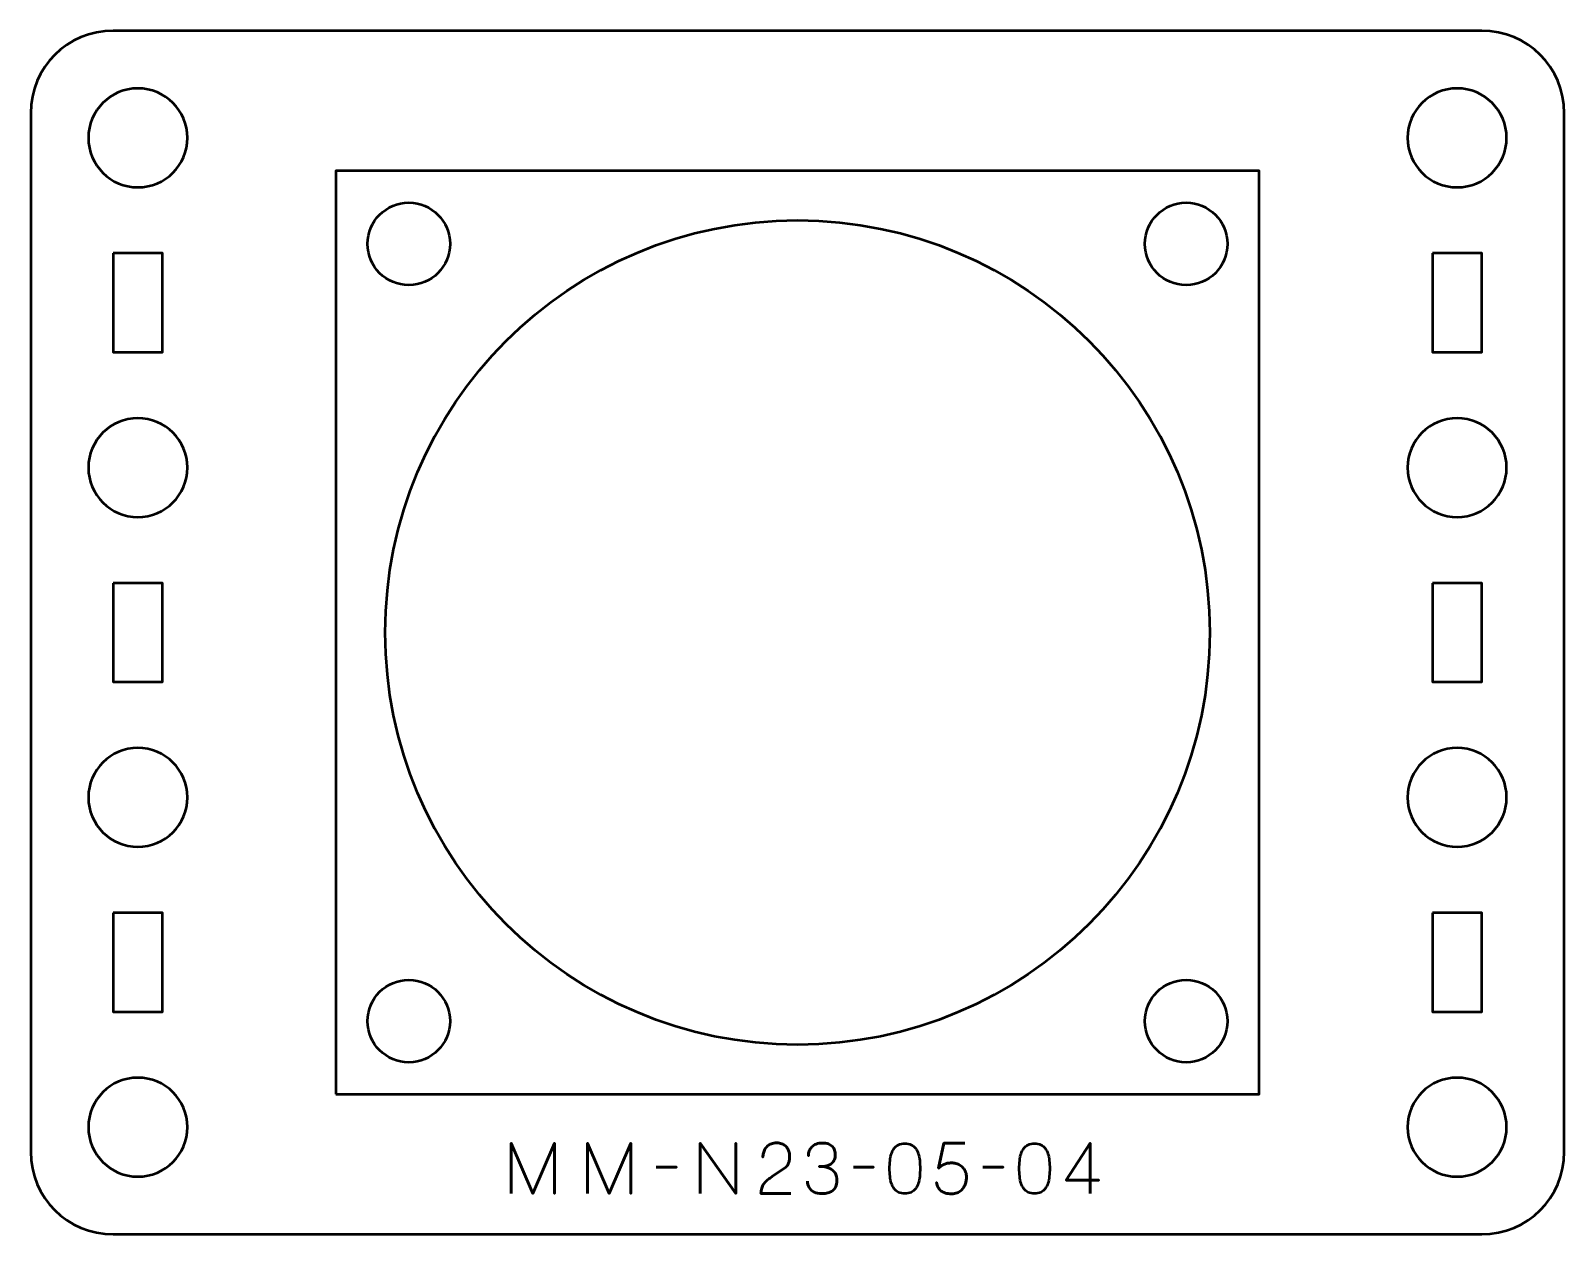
# Model space of a CAD drawing. Header units: centimetres. Extents: x -15.15 to -5.85, y -19.5 to -12.2.
import ezdxf

# ---------------------------------------------------------------- set-up
doc = ezdxf.new("R2010")
doc.units = ezdxf.units.CM
doc.header["$MEASUREMENT"] = 0
doc.layers.add('Layer 1', color=7, linetype='Continuous')

msp = doc.modelspace()

# ---------------------------------------------------------------- linework, layer by layer
at = {"layer": 'Layer 1', "color": 30, "lineweight": 53}
msp.add_lwpolyline([(-13.29996, -18.64998), (-7.69996, -18.64998), (-7.69996, -13.04998), (-13.29996, -13.04998), (-13.29996, -18.64998)], close=True, dxfattribs=at)
at = {"layer": 'Layer 1', "color": 250, "lineweight": 53}
for centre, major_axis in [((-12.85696, -13.49298), (0, 0.25)), ((-8.14296, -13.49298), (0, 0.25)), ((-10.49996, -15.84998), (0, 2.5)), ((-12.85696, -18.20698), (0, 0.25)), ((-8.14296, -18.20698), (0, 0.25))]:
    msp.add_ellipse(centre, major_axis=major_axis, ratio=1, dxfattribs=at)
at = {"layer": 'Layer 1', "lineweight": 53}
for points, knots in [([(-14.6499, -12.19992), (-14.6499, -12.19992), (-6.35, -12.19992), (-6.35, -12.19992), (-6.35, -12.19992), (-6.073, -12.19992), (-5.8499, -12.42302), (-5.8499, -12.70002), (-5.8499, -12.70002), (-5.8499, -12.70002), (-5.8499, -18.99992), (-5.8499, -18.99992), (-5.8499, -18.99992), (-5.8499, -19.27692), (-6.073, -19.50002), (-6.35, -19.50002), (-6.35, -19.50002), (-6.35, -19.50002), (-14.6499, -19.50002), (-14.6499, -19.50002), (-14.6499, -19.50002), (-14.9269, -19.50002), (-15.15, -19.27692), (-15.15, -18.99992), (-15.15, -18.99992), (-15.15, -18.99992), (-15.15, -12.70002), (-15.15, -12.70002), (-15.15, -12.70002), (-15.15, -12.42302), (-14.9269, -12.19992), (-14.6499, -12.19992)], [0, 0, 0, 0, 0.125, 0.125, 0.125, 0.125, 0.25, 0.25, 0.25, 0.25, 0.375, 0.375, 0.375, 0.375, 0.5, 0.5, 0.5, 0.5, 0.625, 0.625, 0.625, 0.625, 0.75, 0.75, 0.75, 0.75, 0.875, 0.875, 0.875, 0.875, 1, 1, 1, 1]), ([(-14.19997, -12.85002), (-14.19997, -13.01565), (-14.3342, -13.15003), (-14.49997, -13.15003), (-14.49997, -13.15003), (-14.66563, -13.15003), (-14.79997, -13.01565), (-14.79997, -12.85002), (-14.79997, -12.85002), (-14.79997, -12.68425), (-14.66563, -12.55002), (-14.49997, -12.55002), (-14.49997, -12.55002), (-14.3342, -12.55002), (-14.19997, -12.68425), (-14.19997, -12.85002)], [0, 0, 0, 0, 0.25, 0.25, 0.25, 0.25, 0.5, 0.5, 0.5, 0.5, 0.75, 0.75, 0.75, 0.75, 1, 1, 1, 1]), ([(-6.19993, -12.85002), (-6.19993, -13.01565), (-6.3343, -13.15003), (-6.49993, -13.15003), (-6.49993, -13.15003), (-6.6657, -13.15003), (-6.79993, -13.01565), (-6.79993, -12.85002), (-6.79993, -12.85002), (-6.79993, -12.68425), (-6.6657, -12.55002), (-6.49993, -12.55002), (-6.49993, -12.55002), (-6.3343, -12.55002), (-6.19993, -12.68425), (-6.19993, -12.85002)], [0, 0, 0, 0, 0.25, 0.25, 0.25, 0.25, 0.5, 0.5, 0.5, 0.5, 0.75, 0.75, 0.75, 0.75, 1, 1, 1, 1]), ([(-14.6499, -13.54993), (-14.6499, -13.54993), (-14.3499, -13.54993), (-14.3499, -13.54993), (-14.3499, -13.54993), (-14.3499, -13.54993), (-14.3499, -14.14994), (-14.3499, -14.14994), (-14.3499, -14.14994), (-14.3499, -14.14994), (-14.6499, -14.14994), (-14.6499, -14.14994), (-14.6499, -14.14994), (-14.6499, -14.14994), (-14.6499, -13.54993), (-14.6499, -13.54993)], [0, 0, 0, 0, 0.25, 0.25, 0.25, 0.25, 0.5, 0.5, 0.5, 0.5, 0.75, 0.75, 0.75, 0.75, 1, 1, 1, 1]), ([(-6.65, -13.54993), (-6.65, -13.54993), (-6.35, -13.54993), (-6.35, -13.54993), (-6.35, -13.54993), (-6.35, -13.54993), (-6.35, -14.14994), (-6.35, -14.14994), (-6.35, -14.14994), (-6.35, -14.14994), (-6.65, -14.14994), (-6.65, -14.14994), (-6.65, -14.14994), (-6.65, -14.14994), (-6.65, -13.54993), (-6.65, -13.54993)], [0, 0, 0, 0, 0.25, 0.25, 0.25, 0.25, 0.5, 0.5, 0.5, 0.5, 0.75, 0.75, 0.75, 0.75, 1, 1, 1, 1]), ([(-14.19997, -14.84996), (-14.19997, -15.01561), (-14.3342, -15.14995), (-14.49997, -15.14995), (-14.49997, -15.14995), (-14.66563, -15.14995), (-14.79997, -15.01561), (-14.79997, -14.84996), (-14.79997, -14.84996), (-14.79997, -14.68433), (-14.66563, -14.54995), (-14.49997, -14.54995), (-14.49997, -14.54995), (-14.3342, -14.54995), (-14.19997, -14.68433), (-14.19997, -14.84996)], [0, 0, 0, 0, 0.25, 0.25, 0.25, 0.25, 0.5, 0.5, 0.5, 0.5, 0.75, 0.75, 0.75, 0.75, 1, 1, 1, 1]), ([(-6.19993, -14.84996), (-6.19993, -15.01561), (-6.3343, -15.14995), (-6.49993, -15.14995), (-6.49993, -15.14995), (-6.6657, -15.14995), (-6.79993, -15.01561), (-6.79993, -14.84996), (-6.79993, -14.84996), (-6.79993, -14.68433), (-6.6657, -14.54995), (-6.49993, -14.54995), (-6.49993, -14.54995), (-6.3343, -14.54995), (-6.19993, -14.68433), (-6.19993, -14.84996)], [0, 0, 0, 0, 0.25, 0.25, 0.25, 0.25, 0.5, 0.5, 0.5, 0.5, 0.75, 0.75, 0.75, 0.75, 1, 1, 1, 1]), ([(-14.6499, -15.55), (-14.6499, -15.55), (-14.3499, -15.55), (-14.3499, -15.55), (-14.3499, -15.55), (-14.3499, -15.55), (-14.3499, -16.15), (-14.3499, -16.15), (-14.3499, -16.15), (-14.3499, -16.15), (-14.6499, -16.15), (-14.6499, -16.15), (-14.6499, -16.15), (-14.6499, -16.15), (-14.6499, -15.55), (-14.6499, -15.55)], [0, 0, 0, 0, 0.25, 0.25, 0.25, 0.25, 0.5, 0.5, 0.5, 0.5, 0.75, 0.75, 0.75, 0.75, 1, 1, 1, 1]), ([(-6.65, -15.55), (-6.65, -15.55), (-6.35, -15.55), (-6.35, -15.55), (-6.35, -15.55), (-6.35, -15.55), (-6.35, -16.15), (-6.35, -16.15), (-6.35, -16.15), (-6.35, -16.15), (-6.65, -16.15), (-6.65, -16.15), (-6.65, -16.15), (-6.65, -16.15), (-6.65, -15.55), (-6.65, -15.55)], [0, 0, 0, 0, 0.25, 0.25, 0.25, 0.25, 0.5, 0.5, 0.5, 0.5, 0.75, 0.75, 0.75, 0.75, 1, 1, 1, 1]), ([(-14.19997, -16.84991), (-14.19997, -17.01568), (-14.3342, -17.14992), (-14.49997, -17.14992), (-14.49997, -17.14992), (-14.66563, -17.14992), (-14.79997, -17.01568), (-14.79997, -16.84991), (-14.79997, -16.84991), (-14.79997, -16.68425), (-14.66563, -16.54991), (-14.49997, -16.54991), (-14.49997, -16.54991), (-14.3342, -16.54991), (-14.19997, -16.68425), (-14.19997, -16.84991)], [0, 0, 0, 0, 0.25, 0.25, 0.25, 0.25, 0.5, 0.5, 0.5, 0.5, 0.75, 0.75, 0.75, 0.75, 1, 1, 1, 1]), ([(-6.19993, -16.84991), (-6.19993, -17.01568), (-6.3343, -17.14992), (-6.49993, -17.14992), (-6.49993, -17.14992), (-6.6657, -17.14992), (-6.79993, -17.01568), (-6.79993, -16.84991), (-6.79993, -16.84991), (-6.79993, -16.68425), (-6.6657, -16.54991), (-6.49993, -16.54991), (-6.49993, -16.54991), (-6.3343, -16.54991), (-6.19993, -16.68425), (-6.19993, -16.84991)], [0, 0, 0, 0, 0.25, 0.25, 0.25, 0.25, 0.5, 0.5, 0.5, 0.5, 0.75, 0.75, 0.75, 0.75, 1, 1, 1, 1]), ([(-14.6499, -17.54997), (-14.6499, -17.54997), (-14.3499, -17.54997), (-14.3499, -17.54997), (-14.3499, -17.54997), (-14.3499, -17.54997), (-14.3499, -18.14997), (-14.3499, -18.14997), (-14.3499, -18.14997), (-14.3499, -18.14997), (-14.6499, -18.14997), (-14.6499, -18.14997), (-14.6499, -18.14997), (-14.6499, -18.14997), (-14.6499, -17.54997), (-14.6499, -17.54997)], [0, 0, 0, 0, 0.25, 0.25, 0.25, 0.25, 0.5, 0.5, 0.5, 0.5, 0.75, 0.75, 0.75, 0.75, 1, 1, 1, 1]), ([(-6.65, -17.54997), (-6.65, -17.54997), (-6.35, -17.54997), (-6.35, -17.54997), (-6.35, -17.54997), (-6.35, -17.54997), (-6.35, -18.14997), (-6.35, -18.14997), (-6.35, -18.14997), (-6.35, -18.14997), (-6.65, -18.14997), (-6.65, -18.14997), (-6.65, -18.14997), (-6.65, -18.14997), (-6.65, -17.54997), (-6.65, -17.54997)], [0, 0, 0, 0, 0.25, 0.25, 0.25, 0.25, 0.5, 0.5, 0.5, 0.5, 0.75, 0.75, 0.75, 0.75, 1, 1, 1, 1]), ([(-14.19997, -18.84999), (-14.19997, -19.01562), (-14.3342, -19.14999), (-14.49997, -19.14999), (-14.49997, -19.14999), (-14.66563, -19.14999), (-14.79997, -19.01562), (-14.79997, -18.84999), (-14.79997, -18.84999), (-14.79997, -18.68422), (-14.66563, -18.54999), (-14.49997, -18.54999), (-14.49997, -18.54999), (-14.3342, -18.54999), (-14.19997, -18.68422), (-14.19997, -18.84999)], [0, 0, 0, 0, 0.25, 0.25, 0.25, 0.25, 0.5, 0.5, 0.5, 0.5, 0.75, 0.75, 0.75, 0.75, 1, 1, 1, 1]), ([(-6.19993, -18.84999), (-6.19993, -19.01562), (-6.3343, -19.14999), (-6.49993, -19.14999), (-6.49993, -19.14999), (-6.6657, -19.14999), (-6.79993, -19.01562), (-6.79993, -18.84999), (-6.79993, -18.84999), (-6.79993, -18.68422), (-6.6657, -18.54999), (-6.49993, -18.54999), (-6.49993, -18.54999), (-6.3343, -18.54999), (-6.19993, -18.68422), (-6.19993, -18.84999)], [0, 0, 0, 0, 0.25, 0.25, 0.25, 0.25, 0.5, 0.5, 0.5, 0.5, 0.75, 0.75, 0.75, 0.75, 1, 1, 1, 1])]:
    msp.add_open_spline(points, degree=3, knots=knots, dxfattribs=at)
at = {"layer": 'Layer 1', "color": 30, "lineweight": 53}
for points, knots in [([(-12.23646, -19.25323), (-12.23646, -19.25323), (-12.23646, -18.94801), (-12.23646, -18.94801), (-12.23646, -18.94801), (-12.23646, -18.94801), (-12.10523, -19.25323), (-12.10523, -19.25323), (-12.10523, -19.25323), (-12.10523, -19.25323), (-11.97357, -18.94801), (-11.97357, -18.94801), (-11.97357, -18.94801), (-11.97357, -18.94801), (-11.97357, -19.25323), (-11.97357, -19.25323), (-11.97357, -19.25323), (-11.97357, -19.25323), (-11.97357, -18.94801), (-11.97357, -18.94801), (-11.97357, -18.94801), (-11.97357, -18.94801), (-12.10523, -19.25323), (-12.10523, -19.25323), (-12.10523, -19.25323), (-12.10523, -19.25323), (-12.23646, -18.94801), (-12.23646, -18.94801), (-12.23646, -18.94801), (-12.23646, -18.94801), (-12.23646, -19.25323), (-12.23646, -19.25323)], [0, 0, 0, 0, 0.125, 0.125, 0.125, 0.125, 0.25, 0.25, 0.25, 0.25, 0.375, 0.375, 0.375, 0.375, 0.5, 0.5, 0.5, 0.5, 0.625, 0.625, 0.625, 0.625, 0.75, 0.75, 0.75, 0.75, 0.875, 0.875, 0.875, 0.875, 1, 1, 1, 1]), ([(-11.77376, -19.25323), (-11.77376, -19.25323), (-11.77376, -18.94801), (-11.77376, -18.94801), (-11.77376, -18.94801), (-11.77376, -18.94801), (-11.64253, -19.25323), (-11.64253, -19.25323), (-11.64253, -19.25323), (-11.64253, -19.25323), (-11.51087, -18.94801), (-11.51087, -18.94801), (-11.51087, -18.94801), (-11.51087, -18.94801), (-11.51087, -19.25323), (-11.51087, -19.25323), (-11.51087, -19.25323), (-11.51087, -19.25323), (-11.51087, -18.94801), (-11.51087, -18.94801), (-11.51087, -18.94801), (-11.51087, -18.94801), (-11.64253, -19.25323), (-11.64253, -19.25323), (-11.64253, -19.25323), (-11.64253, -19.25323), (-11.77376, -18.94801), (-11.77376, -18.94801), (-11.77376, -18.94801), (-11.77376, -18.94801), (-11.77376, -19.25323), (-11.77376, -19.25323)], [0, 0, 0, 0, 0.125, 0.125, 0.125, 0.125, 0.25, 0.25, 0.25, 0.25, 0.375, 0.375, 0.375, 0.375, 0.5, 0.5, 0.5, 0.5, 0.625, 0.625, 0.625, 0.625, 0.75, 0.75, 0.75, 0.75, 0.875, 0.875, 0.875, 0.875, 1, 1, 1, 1]), ([(-11.09093, -19.25323), (-11.09093, -19.25323), (-11.09093, -18.94801), (-11.09093, -18.94801), (-11.09093, -18.94801), (-11.09093, -18.94801), (-10.87334, -19.25323), (-10.87334, -19.25323), (-10.87334, -19.25323), (-10.87334, -19.25323), (-10.87334, -18.94801), (-10.87334, -18.94801), (-10.87334, -18.94801), (-10.87334, -18.94801), (-10.87334, -19.25323), (-10.87334, -19.25323), (-10.87334, -19.25323), (-10.87334, -19.25323), (-11.09093, -18.94801), (-11.09093, -18.94801), (-11.09093, -18.94801), (-11.09093, -18.94801), (-11.09093, -19.25323), (-11.09093, -19.25323)], [0, 0, 0, 0, 0.1666667, 0.1666667, 0.1666667, 0.1666667, 0.3333333, 0.3333333, 0.3333333, 0.3333333, 0.5, 0.5, 0.5, 0.5, 0.6666667, 0.6666667, 0.6666667, 0.6666667, 0.8333333, 0.8333333, 0.8333333, 0.8333333, 1, 1, 1, 1]), ([(-10.53975, -19.25323), (-10.53975, -19.25323), (-10.72136, -19.25323), (-10.72136, -19.25323), (-10.72136, -19.25323), (-10.72101, -19.24095), (-10.71946, -19.23009), (-10.71684, -19.22077), (-10.71684, -19.22077), (-10.71416, -19.21146), (-10.71057, -19.20328), (-10.70612, -19.19622), (-10.70612, -19.19622), (-10.7016, -19.18917), (-10.69645, -19.18289), (-10.6906, -19.17738), (-10.6906, -19.17738), (-10.68474, -19.17181), (-10.67846, -19.16673), (-10.67169, -19.16193), (-10.67169, -19.16193), (-10.66492, -19.1572), (-10.65793, -19.15248), (-10.65066, -19.14782), (-10.65066, -19.14782), (-10.65066, -19.14782), (-10.57827, -19.09956), (-10.57827, -19.09956), (-10.57827, -19.09956), (-10.57087, -19.09434), (-10.56508, -19.08863), (-10.56099, -19.08249), (-10.56099, -19.08249), (-10.55683, -19.07635), (-10.55393, -19.06986), (-10.55217, -19.06301), (-10.55217, -19.06301), (-10.55048, -19.05624), (-10.54942, -19.04926), (-10.54907, -19.0422), (-10.54907, -19.0422), (-10.54871, -19.03507), (-10.54857, -19.02795), (-10.54864, -19.02082), (-10.54864, -19.02082), (-10.54864, -19.01497), (-10.54942, -19.00869), (-10.55097, -19.00191), (-10.55097, -19.00191), (-10.55259, -18.99521), (-10.55513, -18.98851), (-10.55873, -18.98188), (-10.55873, -18.98188), (-10.56233, -18.97524), (-10.56713, -18.96918), (-10.57312, -18.96367), (-10.57312, -18.96367), (-10.57912, -18.95824), (-10.58653, -18.95387), (-10.59535, -18.95055), (-10.59535, -18.95055), (-10.60417, -18.94723), (-10.61454, -18.94554), (-10.62653, -18.94547), (-10.62653, -18.94547), (-10.6386, -18.94554), (-10.64925, -18.94723), (-10.65843, -18.95048), (-10.65843, -18.95048), (-10.6676, -18.95372), (-10.67543, -18.95824), (-10.68192, -18.96395), (-10.68192, -18.96395), (-10.68841, -18.96967), (-10.69363, -18.9763), (-10.69772, -18.98371), (-10.69772, -18.98371), (-10.70182, -18.99112), (-10.70478, -18.99902), (-10.70668, -19.00735), (-10.70668, -19.00735), (-10.70859, -19.01567), (-10.70951, -19.02414), (-10.70951, -19.03268), (-10.70951, -19.03268), (-10.70951, -19.02414), (-10.70859, -19.01567), (-10.70668, -19.00735), (-10.70668, -19.00735), (-10.70478, -18.99902), (-10.70182, -18.99112), (-10.69772, -18.98371), (-10.69772, -18.98371), (-10.69363, -18.9763), (-10.68841, -18.96967), (-10.68192, -18.96395), (-10.68192, -18.96395), (-10.67543, -18.95824), (-10.6676, -18.95372), (-10.65843, -18.95048), (-10.65843, -18.95048), (-10.64925, -18.94723), (-10.6386, -18.94554), (-10.62653, -18.94547), (-10.62653, -18.94547), (-10.61454, -18.94554), (-10.60417, -18.94723), (-10.59535, -18.95055), (-10.59535, -18.95055), (-10.58653, -18.95387), (-10.57912, -18.95824), (-10.57312, -18.96367), (-10.57312, -18.96367), (-10.56713, -18.96918), (-10.56233, -18.97524), (-10.55873, -18.98188), (-10.55873, -18.98188), (-10.55513, -18.98851), (-10.55259, -18.99521), (-10.55097, -19.00191), (-10.55097, -19.00191), (-10.54942, -19.00869), (-10.54864, -19.01497), (-10.54864, -19.02082), (-10.54864, -19.02082), (-10.54857, -19.02795), (-10.54871, -19.03507), (-10.54907, -19.0422), (-10.54907, -19.0422), (-10.54942, -19.04926), (-10.55048, -19.05624), (-10.55217, -19.06301), (-10.55217, -19.06301), (-10.55393, -19.06986), (-10.55683, -19.07635), (-10.56099, -19.08249), (-10.56099, -19.08249), (-10.56508, -19.08863), (-10.57087, -19.09434), (-10.57827, -19.09956), (-10.57827, -19.09956), (-10.57827, -19.09956), (-10.65066, -19.14782), (-10.65066, -19.14782), (-10.65066, -19.14782), (-10.65793, -19.15248), (-10.66492, -19.1572), (-10.67169, -19.16193), (-10.67169, -19.16193), (-10.67846, -19.16673), (-10.68474, -19.17181), (-10.6906, -19.17738), (-10.6906, -19.17738), (-10.69645, -19.18289), (-10.7016, -19.18917), (-10.70612, -19.19622), (-10.70612, -19.19622), (-10.71057, -19.20328), (-10.71416, -19.21146), (-10.71684, -19.22077), (-10.71684, -19.22077), (-10.71946, -19.23009), (-10.72101, -19.24095), (-10.72136, -19.25323), (-10.72136, -19.25323), (-10.72136, -19.25323), (-10.53975, -19.25323), (-10.53975, -19.25323)], [0, 0, 0, 0, 0.0238095, 0.0238095, 0.0238095, 0.0238095, 0.047619, 0.047619, 0.047619, 0.047619, 0.0714286, 0.0714286, 0.0714286, 0.0714286, 0.0952381, 0.0952381, 0.0952381, 0.0952381, 0.1190476, 0.1190476, 0.1190476, 0.1190476, 0.1428571, 0.1428571, 0.1428571, 0.1428571, 0.1666667, 0.1666667, 0.1666667, 0.1666667, 0.1904762, 0.1904762, 0.1904762, 0.1904762, 0.2142857, 0.2142857, 0.2142857, 0.2142857, 0.2380952, 0.2380952, 0.2380952, 0.2380952, 0.2619048, 0.2619048, 0.2619048, 0.2619048, 0.2857143, 0.2857143, 0.2857143, 0.2857143, 0.3095238, 0.3095238, 0.3095238, 0.3095238, 0.3333333, 0.3333333, 0.3333333, 0.3333333, 0.3571429, 0.3571429, 0.3571429, 0.3571429, 0.3809524, 0.3809524, 0.3809524, 0.3809524, 0.4047619, 0.4047619, 0.4047619, 0.4047619, 0.4285714, 0.4285714, 0.4285714, 0.4285714, 0.452381, 0.452381, 0.452381, 0.452381, 0.4761905, 0.4761905, 0.4761905, 0.4761905, 0.5, 0.5, 0.5, 0.5, 0.5238095, 0.5238095, 0.5238095, 0.5238095, 0.547619, 0.547619, 0.547619, 0.547619, 0.5714286, 0.5714286, 0.5714286, 0.5714286, 0.5952381, 0.5952381, 0.5952381, 0.5952381, 0.6190476, 0.6190476, 0.6190476, 0.6190476, 0.6428571, 0.6428571, 0.6428571, 0.6428571, 0.6666667, 0.6666667, 0.6666667, 0.6666667, 0.6904762, 0.6904762, 0.6904762, 0.6904762, 0.7142857, 0.7142857, 0.7142857, 0.7142857, 0.7380952, 0.7380952, 0.7380952, 0.7380952, 0.7619048, 0.7619048, 0.7619048, 0.7619048, 0.7857143, 0.7857143, 0.7857143, 0.7857143, 0.8095238, 0.8095238, 0.8095238, 0.8095238, 0.8333333, 0.8333333, 0.8333333, 0.8333333, 0.8571429, 0.8571429, 0.8571429, 0.8571429, 0.8809524, 0.8809524, 0.8809524, 0.8809524, 0.9047619, 0.9047619, 0.9047619, 0.9047619, 0.9285714, 0.9285714, 0.9285714, 0.9285714, 0.952381, 0.952381, 0.952381, 0.952381, 0.9761905, 0.9761905, 0.9761905, 0.9761905, 1, 1, 1, 1]), ([(-10.43985, -19.17661), (-10.43978, -19.19185), (-10.43625, -19.20511), (-10.42927, -19.21661), (-10.42927, -19.21661), (-10.42228, -19.22804), (-10.41233, -19.237), (-10.39935, -19.24342), (-10.39935, -19.24342), (-10.38637, -19.24984), (-10.37078, -19.25309), (-10.35264, -19.25323), (-10.35264, -19.25323), (-10.33903, -19.25323), (-10.32668, -19.25182), (-10.31546, -19.24886), (-10.31546, -19.24886), (-10.30431, -19.24589), (-10.29472, -19.24131), (-10.2866, -19.23503), (-10.2866, -19.23503), (-10.27849, -19.22875), (-10.27228, -19.22063), (-10.26784, -19.21076), (-10.26784, -19.21076), (-10.26346, -19.20081), (-10.26128, -19.18888), (-10.26121, -19.17491), (-10.26121, -19.17491), (-10.26113, -19.15629), (-10.26494, -19.14055), (-10.27249, -19.12778), (-10.27249, -19.12778), (-10.28004, -19.11501), (-10.29176, -19.10542), (-10.30749, -19.09886), (-10.30749, -19.09886), (-10.32322, -19.09229), (-10.3434, -19.08898), (-10.36788, -19.08898), (-10.36788, -19.08898), (-10.34961, -19.08905), (-10.3343, -19.08736), (-10.32181, -19.0839), (-10.32181, -19.0839), (-10.30939, -19.08044), (-10.29945, -19.07557), (-10.29197, -19.06922), (-10.29197, -19.06922), (-10.28449, -19.06294), (-10.27906, -19.05546), (-10.27581, -19.04686), (-10.27581, -19.04686), (-10.27249, -19.03832), (-10.27087, -19.02894), (-10.27094, -19.01871), (-10.27094, -19.01871), (-10.27087, -19.00847), (-10.27228, -18.99902), (-10.2751, -18.99027), (-10.2751, -18.99027), (-10.27786, -18.98152), (-10.28237, -18.97383), (-10.28851, -18.96727), (-10.28851, -18.96727), (-10.29465, -18.96071), (-10.30276, -18.95556), (-10.31271, -18.95189), (-10.31271, -18.95189), (-10.32273, -18.94822), (-10.33494, -18.94639), (-10.34926, -18.94632), (-10.34926, -18.94632), (-10.36351, -18.94639), (-10.376, -18.9485), (-10.38658, -18.9526), (-10.38658, -18.9526), (-10.39724, -18.95669), (-10.40598, -18.96226), (-10.41304, -18.96939), (-10.41304, -18.96939), (-10.42002, -18.97651), (-10.42525, -18.98463), (-10.4287, -18.9938), (-10.4287, -18.9938), (-10.43223, -19.00297), (-10.43392, -19.01271), (-10.43392, -19.02294), (-10.43392, -19.02294), (-10.43392, -19.01271), (-10.43223, -19.00297), (-10.4287, -18.9938), (-10.4287, -18.9938), (-10.42525, -18.98463), (-10.42002, -18.97651), (-10.41304, -18.96939), (-10.41304, -18.96939), (-10.40598, -18.96226), (-10.39724, -18.95669), (-10.38658, -18.9526), (-10.38658, -18.9526), (-10.376, -18.9485), (-10.36351, -18.94639), (-10.34926, -18.94632), (-10.34926, -18.94632), (-10.33494, -18.94639), (-10.32273, -18.94822), (-10.31271, -18.95189), (-10.31271, -18.95189), (-10.30276, -18.95556), (-10.29465, -18.96071), (-10.28851, -18.96727), (-10.28851, -18.96727), (-10.28237, -18.97383), (-10.27786, -18.98152), (-10.2751, -18.99027), (-10.2751, -18.99027), (-10.27228, -18.99902), (-10.27087, -19.00847), (-10.27094, -19.01871), (-10.27094, -19.01871), (-10.27087, -19.02894), (-10.27249, -19.03832), (-10.27581, -19.04686), (-10.27581, -19.04686), (-10.27906, -19.05546), (-10.28449, -19.06294), (-10.29197, -19.06922), (-10.29197, -19.06922), (-10.29945, -19.07557), (-10.30939, -19.08044), (-10.32181, -19.0839), (-10.32181, -19.0839), (-10.3343, -19.08736), (-10.34961, -19.08905), (-10.36788, -19.08898), (-10.36788, -19.08898), (-10.3434, -19.08898), (-10.32322, -19.09229), (-10.30749, -19.09886), (-10.30749, -19.09886), (-10.29176, -19.10542), (-10.28004, -19.11501), (-10.27249, -19.12778), (-10.27249, -19.12778), (-10.26494, -19.14055), (-10.26113, -19.15629), (-10.26121, -19.17491), (-10.26121, -19.17491), (-10.26128, -19.18888), (-10.26346, -19.20081), (-10.26784, -19.21076), (-10.26784, -19.21076), (-10.27228, -19.22063), (-10.27849, -19.22875), (-10.2866, -19.23503), (-10.2866, -19.23503), (-10.29472, -19.24131), (-10.30431, -19.24589), (-10.31546, -19.24886), (-10.31546, -19.24886), (-10.32668, -19.25182), (-10.33903, -19.25323), (-10.35264, -19.25323), (-10.35264, -19.25323), (-10.37078, -19.25309), (-10.38637, -19.24984), (-10.39935, -19.24342), (-10.39935, -19.24342), (-10.41233, -19.237), (-10.42228, -19.22804), (-10.42927, -19.21661), (-10.42927, -19.21661), (-10.43625, -19.20511), (-10.43978, -19.19185), (-10.43985, -19.17661)], [0, 0, 0, 0, 0.0227273, 0.0227273, 0.0227273, 0.0227273, 0.0454545, 0.0454545, 0.0454545, 0.0454545, 0.0681818, 0.0681818, 0.0681818, 0.0681818, 0.0909091, 0.0909091, 0.0909091, 0.0909091, 0.1136364, 0.1136364, 0.1136364, 0.1136364, 0.1363636, 0.1363636, 0.1363636, 0.1363636, 0.1590909, 0.1590909, 0.1590909, 0.1590909, 0.1818182, 0.1818182, 0.1818182, 0.1818182, 0.2045455, 0.2045455, 0.2045455, 0.2045455, 0.2272727, 0.2272727, 0.2272727, 0.2272727, 0.25, 0.25, 0.25, 0.25, 0.2727273, 0.2727273, 0.2727273, 0.2727273, 0.2954545, 0.2954545, 0.2954545, 0.2954545, 0.3181818, 0.3181818, 0.3181818, 0.3181818, 0.3409091, 0.3409091, 0.3409091, 0.3409091, 0.3636364, 0.3636364, 0.3636364, 0.3636364, 0.3863636, 0.3863636, 0.3863636, 0.3863636, 0.4090909, 0.4090909, 0.4090909, 0.4090909, 0.4318182, 0.4318182, 0.4318182, 0.4318182, 0.4545455, 0.4545455, 0.4545455, 0.4545455, 0.4772727, 0.4772727, 0.4772727, 0.4772727, 0.5, 0.5, 0.5, 0.5, 0.5227273, 0.5227273, 0.5227273, 0.5227273, 0.5454545, 0.5454545, 0.5454545, 0.5454545, 0.5681818, 0.5681818, 0.5681818, 0.5681818, 0.5909091, 0.5909091, 0.5909091, 0.5909091, 0.6136364, 0.6136364, 0.6136364, 0.6136364, 0.6363636, 0.6363636, 0.6363636, 0.6363636, 0.6590909, 0.6590909, 0.6590909, 0.6590909, 0.6818182, 0.6818182, 0.6818182, 0.6818182, 0.7045455, 0.7045455, 0.7045455, 0.7045455, 0.7272727, 0.7272727, 0.7272727, 0.7272727, 0.75, 0.75, 0.75, 0.75, 0.7727273, 0.7727273, 0.7727273, 0.7727273, 0.7954545, 0.7954545, 0.7954545, 0.7954545, 0.8181818, 0.8181818, 0.8181818, 0.8181818, 0.8409091, 0.8409091, 0.8409091, 0.8409091, 0.8636364, 0.8636364, 0.8636364, 0.8636364, 0.8863636, 0.8863636, 0.8863636, 0.8863636, 0.9090909, 0.9090909, 0.9090909, 0.9090909, 0.9318182, 0.9318182, 0.9318182, 0.9318182, 0.9545455, 0.9545455, 0.9545455, 0.9545455, 0.9772727, 0.9772727, 0.9772727, 0.9772727, 1, 1, 1, 1]), ([(-9.84888, -19.25323), (-9.83407, -19.25316), (-9.8213, -19.25055), (-9.81064, -19.24547), (-9.81064, -19.24547), (-9.80006, -19.24039), (-9.79124, -19.23312), (-9.78419, -19.22388), (-9.78419, -19.22388), (-9.7772, -19.21457), (-9.7717, -19.20356), (-9.76761, -19.19086), (-9.76761, -19.19086), (-9.76358, -19.17816), (-9.76069, -19.16426), (-9.75907, -19.14902), (-9.75907, -19.14902), (-9.75737, -19.13378), (-9.75653, -19.11776), (-9.7566, -19.10083), (-9.7566, -19.10083), (-9.75653, -19.08397), (-9.75737, -19.06795), (-9.75907, -19.05278), (-9.75907, -19.05278), (-9.76069, -19.03761), (-9.76358, -19.02364), (-9.76761, -19.01094), (-9.76761, -19.01094), (-9.7717, -18.99831), (-9.7772, -18.98731), (-9.78419, -18.97792), (-9.78419, -18.97792), (-9.79124, -18.96861), (-9.80006, -18.96134), (-9.81064, -18.95626), (-9.81064, -18.95626), (-9.8213, -18.95111), (-9.83407, -18.9485), (-9.84888, -18.94843), (-9.84888, -18.94843), (-9.8637, -18.9485), (-9.87647, -18.95111), (-9.88713, -18.95626), (-9.88713, -18.95626), (-9.89771, -18.96134), (-9.90653, -18.96861), (-9.91358, -18.97792), (-9.91358, -18.97792), (-9.92057, -18.98731), (-9.92607, -18.99831), (-9.93016, -19.01094), (-9.93016, -19.01094), (-9.93419, -19.02364), (-9.93708, -19.03761), (-9.9387, -19.05278), (-9.9387, -19.05278), (-9.94039, -19.06795), (-9.94124, -19.08397), (-9.94117, -19.10083), (-9.94117, -19.10083), (-9.94124, -19.11776), (-9.94039, -19.13378), (-9.9387, -19.14902), (-9.9387, -19.14902), (-9.93708, -19.16426), (-9.93419, -19.17816), (-9.93016, -19.19086), (-9.93016, -19.19086), (-9.92607, -19.20356), (-9.92057, -19.21457), (-9.91358, -19.22388), (-9.91358, -19.22388), (-9.90653, -19.23312), (-9.89771, -19.24039), (-9.88713, -19.24547), (-9.88713, -19.24547), (-9.87647, -19.25055), (-9.8637, -19.25316), (-9.84888, -19.25323)], [0, 0, 0, 0, 0.05, 0.05, 0.05, 0.05, 0.1, 0.1, 0.1, 0.1, 0.15, 0.15, 0.15, 0.15, 0.2, 0.2, 0.2, 0.2, 0.25, 0.25, 0.25, 0.25, 0.3, 0.3, 0.3, 0.3, 0.35, 0.35, 0.35, 0.35, 0.4, 0.4, 0.4, 0.4, 0.45, 0.45, 0.45, 0.45, 0.5, 0.5, 0.5, 0.5, 0.55, 0.55, 0.55, 0.55, 0.6, 0.6, 0.6, 0.6, 0.65, 0.65, 0.65, 0.65, 0.7, 0.7, 0.7, 0.7, 0.75, 0.75, 0.75, 0.75, 0.8, 0.8, 0.8, 0.8, 0.85, 0.85, 0.85, 0.85, 0.9, 0.9, 0.9, 0.9, 0.95, 0.95, 0.95, 0.95, 1, 1, 1, 1]), ([(-9.84888, -19.25323), (-9.83407, -19.25316), (-9.8213, -19.25055), (-9.81064, -19.24547), (-9.81064, -19.24547), (-9.80006, -19.24039), (-9.79124, -19.23312), (-9.78419, -19.22388), (-9.78419, -19.22388), (-9.7772, -19.21457), (-9.7717, -19.20356), (-9.76761, -19.19086), (-9.76761, -19.19086), (-9.76358, -19.17816), (-9.76069, -19.16426), (-9.75907, -19.14902), (-9.75907, -19.14902), (-9.75737, -19.13378), (-9.75653, -19.11776), (-9.7566, -19.10083), (-9.7566, -19.10083), (-9.75653, -19.08397), (-9.75737, -19.06795), (-9.75907, -19.05278), (-9.75907, -19.05278), (-9.76069, -19.03761), (-9.76358, -19.02364), (-9.76761, -19.01094), (-9.76761, -19.01094), (-9.7717, -18.99831), (-9.7772, -18.98731), (-9.78419, -18.97792), (-9.78419, -18.97792), (-9.79124, -18.96861), (-9.80006, -18.96134), (-9.81064, -18.95626), (-9.81064, -18.95626), (-9.8213, -18.95111), (-9.83407, -18.9485), (-9.84888, -18.94843), (-9.84888, -18.94843), (-9.8637, -18.9485), (-9.87647, -18.95111), (-9.88713, -18.95626), (-9.88713, -18.95626), (-9.89771, -18.96134), (-9.90653, -18.96861), (-9.91358, -18.97792), (-9.91358, -18.97792), (-9.92057, -18.98731), (-9.92607, -18.99831), (-9.93016, -19.01094), (-9.93016, -19.01094), (-9.93419, -19.02364), (-9.93708, -19.03761), (-9.9387, -19.05278), (-9.9387, -19.05278), (-9.94039, -19.06795), (-9.94124, -19.08397), (-9.94117, -19.10083), (-9.94117, -19.10083), (-9.94124, -19.11776), (-9.94039, -19.13378), (-9.9387, -19.14902), (-9.9387, -19.14902), (-9.93708, -19.16426), (-9.93419, -19.17816), (-9.93016, -19.19086), (-9.93016, -19.19086), (-9.92607, -19.20356), (-9.92057, -19.21457), (-9.91358, -19.22388), (-9.91358, -19.22388), (-9.90653, -19.23312), (-9.89771, -19.24039), (-9.88713, -19.24547), (-9.88713, -19.24547), (-9.87647, -19.25055), (-9.8637, -19.25316), (-9.84888, -19.25323)], [0, 0, 0, 0, 0.05, 0.05, 0.05, 0.05, 0.1, 0.1, 0.1, 0.1, 0.15, 0.15, 0.15, 0.15, 0.2, 0.2, 0.2, 0.2, 0.25, 0.25, 0.25, 0.25, 0.3, 0.3, 0.3, 0.3, 0.35, 0.35, 0.35, 0.35, 0.4, 0.4, 0.4, 0.4, 0.45, 0.45, 0.45, 0.45, 0.5, 0.5, 0.5, 0.5, 0.55, 0.55, 0.55, 0.55, 0.6, 0.6, 0.6, 0.6, 0.65, 0.65, 0.65, 0.65, 0.7, 0.7, 0.7, 0.7, 0.75, 0.75, 0.75, 0.75, 0.8, 0.8, 0.8, 0.8, 0.85, 0.85, 0.85, 0.85, 0.9, 0.9, 0.9, 0.9, 0.95, 0.95, 0.95, 0.95, 1, 1, 1, 1]), ([(-9.48482, -18.94801), (-9.48482, -18.94801), (-9.61182, -18.94801), (-9.61182, -18.94801), (-9.61182, -18.94801), (-9.61182, -18.94801), (-9.64569, -19.09956), (-9.64569, -19.09956), (-9.64569, -19.09956), (-9.63976, -19.09448), (-9.63412, -19.0899), (-9.62868, -19.08587), (-9.62868, -19.08587), (-9.62332, -19.08185), (-9.61768, -19.07847), (-9.61168, -19.07564), (-9.61168, -19.07564), (-9.60575, -19.07282), (-9.59898, -19.0707), (-9.59136, -19.06922), (-9.59136, -19.06922), (-9.58381, -19.06774), (-9.57478, -19.06696), (-9.56441, -19.06696), (-9.56441, -19.06696), (-9.55594, -19.06696), (-9.54747, -19.06809), (-9.53901, -19.07042), (-9.53901, -19.07042), (-9.53054, -19.07268), (-9.5225, -19.07614), (-9.51488, -19.08072), (-9.51488, -19.08072), (-9.50719, -19.08538), (-9.50041, -19.09117), (-9.49449, -19.09815), (-9.49449, -19.09815), (-9.48849, -19.10514), (-9.48376, -19.11332), (-9.48038, -19.1227), (-9.48038, -19.1227), (-9.47692, -19.13209), (-9.47516, -19.14274), (-9.47509, -19.15459), (-9.47509, -19.15459), (-9.47501, -19.15897), (-9.47551, -19.16447), (-9.4765, -19.17096), (-9.4765, -19.17096), (-9.47741, -19.17745), (-9.47911, -19.18451), (-9.48151, -19.19199), (-9.48151, -19.19199), (-9.4839, -19.19947), (-9.48729, -19.20688), (-9.49159, -19.21421), (-9.49159, -19.21421), (-9.4959, -19.22155), (-9.5014, -19.22825), (-9.50803, -19.23432), (-9.50803, -19.23432), (-9.51467, -19.24039), (-9.52271, -19.24526), (-9.53209, -19.24893), (-9.53209, -19.24893), (-9.54155, -19.25252), (-9.55263, -19.25443), (-9.56525, -19.2545), (-9.56525, -19.2545), (-9.58035, -19.25443), (-9.59305, -19.25281), (-9.60335, -19.24977), (-9.60335, -19.24977), (-9.61366, -19.24667), (-9.62205, -19.24265), (-9.62854, -19.23757), (-9.62854, -19.23757), (-9.6351, -19.23249), (-9.64018, -19.22691), (-9.64385, -19.22085), (-9.64385, -19.22085), (-9.64752, -19.21478), (-9.65027, -19.20871), (-9.65211, -19.20264), (-9.65211, -19.20264), (-9.65394, -19.19657), (-9.65535, -19.191), (-9.65627, -19.18592), (-9.65627, -19.18592), (-9.65535, -19.191), (-9.65394, -19.19657), (-9.65211, -19.20264), (-9.65211, -19.20264), (-9.65027, -19.20871), (-9.64752, -19.21478), (-9.64385, -19.22085), (-9.64385, -19.22085), (-9.64018, -19.22691), (-9.6351, -19.23249), (-9.62854, -19.23757), (-9.62854, -19.23757), (-9.62205, -19.24265), (-9.61366, -19.24667), (-9.60335, -19.24977), (-9.60335, -19.24977), (-9.59305, -19.25281), (-9.58035, -19.25443), (-9.56525, -19.2545), (-9.56525, -19.2545), (-9.55263, -19.25443), (-9.54155, -19.25252), (-9.53209, -19.24893), (-9.53209, -19.24893), (-9.52271, -19.24526), (-9.51467, -19.24039), (-9.50803, -19.23432), (-9.50803, -19.23432), (-9.5014, -19.22825), (-9.4959, -19.22155), (-9.49159, -19.21421), (-9.49159, -19.21421), (-9.48729, -19.20688), (-9.4839, -19.19947), (-9.48151, -19.19199), (-9.48151, -19.19199), (-9.47911, -19.18451), (-9.47741, -19.17745), (-9.4765, -19.17096), (-9.4765, -19.17096), (-9.47551, -19.16447), (-9.47501, -19.15897), (-9.47509, -19.15459), (-9.47509, -19.15459), (-9.47516, -19.14274), (-9.47692, -19.13209), (-9.48038, -19.1227), (-9.48038, -19.1227), (-9.48376, -19.11332), (-9.48849, -19.10514), (-9.49449, -19.09815), (-9.49449, -19.09815), (-9.50041, -19.09117), (-9.50719, -19.08538), (-9.51488, -19.08072), (-9.51488, -19.08072), (-9.5225, -19.07614), (-9.53054, -19.07268), (-9.53901, -19.07042), (-9.53901, -19.07042), (-9.54747, -19.06809), (-9.55594, -19.06696), (-9.56441, -19.06696), (-9.56441, -19.06696), (-9.57478, -19.06696), (-9.58381, -19.06774), (-9.59136, -19.06922), (-9.59136, -19.06922), (-9.59898, -19.0707), (-9.60575, -19.07282), (-9.61168, -19.07564), (-9.61168, -19.07564), (-9.61768, -19.07847), (-9.62332, -19.08185), (-9.62868, -19.08587), (-9.62868, -19.08587), (-9.63412, -19.0899), (-9.63976, -19.09448), (-9.64569, -19.09956), (-9.64569, -19.09956), (-9.64569, -19.09956), (-9.61182, -18.94801), (-9.61182, -18.94801), (-9.61182, -18.94801), (-9.61182, -18.94801), (-9.48482, -18.94801), (-9.48482, -18.94801)], [0, 0, 0, 0, 0.0227273, 0.0227273, 0.0227273, 0.0227273, 0.0454545, 0.0454545, 0.0454545, 0.0454545, 0.0681818, 0.0681818, 0.0681818, 0.0681818, 0.0909091, 0.0909091, 0.0909091, 0.0909091, 0.1136364, 0.1136364, 0.1136364, 0.1136364, 0.1363636, 0.1363636, 0.1363636, 0.1363636, 0.1590909, 0.1590909, 0.1590909, 0.1590909, 0.1818182, 0.1818182, 0.1818182, 0.1818182, 0.2045455, 0.2045455, 0.2045455, 0.2045455, 0.2272727, 0.2272727, 0.2272727, 0.2272727, 0.25, 0.25, 0.25, 0.25, 0.2727273, 0.2727273, 0.2727273, 0.2727273, 0.2954545, 0.2954545, 0.2954545, 0.2954545, 0.3181818, 0.3181818, 0.3181818, 0.3181818, 0.3409091, 0.3409091, 0.3409091, 0.3409091, 0.3636364, 0.3636364, 0.3636364, 0.3636364, 0.3863636, 0.3863636, 0.3863636, 0.3863636, 0.4090909, 0.4090909, 0.4090909, 0.4090909, 0.4318182, 0.4318182, 0.4318182, 0.4318182, 0.4545455, 0.4545455, 0.4545455, 0.4545455, 0.4772727, 0.4772727, 0.4772727, 0.4772727, 0.5, 0.5, 0.5, 0.5, 0.5227273, 0.5227273, 0.5227273, 0.5227273, 0.5454545, 0.5454545, 0.5454545, 0.5454545, 0.5681818, 0.5681818, 0.5681818, 0.5681818, 0.5909091, 0.5909091, 0.5909091, 0.5909091, 0.6136364, 0.6136364, 0.6136364, 0.6136364, 0.6363636, 0.6363636, 0.6363636, 0.6363636, 0.6590909, 0.6590909, 0.6590909, 0.6590909, 0.6818182, 0.6818182, 0.6818182, 0.6818182, 0.7045455, 0.7045455, 0.7045455, 0.7045455, 0.7272727, 0.7272727, 0.7272727, 0.7272727, 0.75, 0.75, 0.75, 0.75, 0.7727273, 0.7727273, 0.7727273, 0.7727273, 0.7954545, 0.7954545, 0.7954545, 0.7954545, 0.8181818, 0.8181818, 0.8181818, 0.8181818, 0.8409091, 0.8409091, 0.8409091, 0.8409091, 0.8636364, 0.8636364, 0.8636364, 0.8636364, 0.8863636, 0.8863636, 0.8863636, 0.8863636, 0.9090909, 0.9090909, 0.9090909, 0.9090909, 0.9318182, 0.9318182, 0.9318182, 0.9318182, 0.9545455, 0.9545455, 0.9545455, 0.9545455, 0.9772727, 0.9772727, 0.9772727, 0.9772727, 1, 1, 1, 1]), ([(-9.06276, -19.25323), (-9.04795, -19.25316), (-9.03518, -19.25055), (-9.02452, -19.24547), (-9.02452, -19.24547), (-9.01394, -19.24039), (-9.00512, -19.23312), (-8.99807, -19.22388), (-8.99807, -19.22388), (-8.99108, -19.21457), (-8.98558, -19.20356), (-8.98149, -19.19086), (-8.98149, -19.19086), (-8.97746, -19.17816), (-8.97457, -19.16426), (-8.97295, -19.14902), (-8.97295, -19.14902), (-8.97125, -19.13378), (-8.97041, -19.11776), (-8.97048, -19.10083), (-8.97048, -19.10083), (-8.97041, -19.08397), (-8.97125, -19.06795), (-8.97295, -19.05278), (-8.97295, -19.05278), (-8.97457, -19.03761), (-8.97746, -19.02364), (-8.98149, -19.01094), (-8.98149, -19.01094), (-8.98558, -18.99831), (-8.99108, -18.98731), (-8.99807, -18.97792), (-8.99807, -18.97792), (-9.00512, -18.96861), (-9.01394, -18.96134), (-9.02452, -18.95626), (-9.02452, -18.95626), (-9.03518, -18.95111), (-9.04795, -18.9485), (-9.06276, -18.94843), (-9.06276, -18.94843), (-9.07758, -18.9485), (-9.09035, -18.95111), (-9.10101, -18.95626), (-9.10101, -18.95626), (-9.11159, -18.96134), (-9.12041, -18.96861), (-9.12746, -18.97792), (-9.12746, -18.97792), (-9.13445, -18.98731), (-9.13995, -18.99831), (-9.14404, -19.01094), (-9.14404, -19.01094), (-9.14807, -19.02364), (-9.15096, -19.03761), (-9.15258, -19.05278), (-9.15258, -19.05278), (-9.15427, -19.06795), (-9.15512, -19.08397), (-9.15505, -19.10083), (-9.15505, -19.10083), (-9.15512, -19.11776), (-9.15427, -19.13378), (-9.15258, -19.14902), (-9.15258, -19.14902), (-9.15096, -19.16426), (-9.14807, -19.17816), (-9.14404, -19.19086), (-9.14404, -19.19086), (-9.13995, -19.20356), (-9.13445, -19.21457), (-9.12746, -19.22388), (-9.12746, -19.22388), (-9.12041, -19.23312), (-9.11159, -19.24039), (-9.10101, -19.24547), (-9.10101, -19.24547), (-9.09035, -19.25055), (-9.07758, -19.25316), (-9.06276, -19.25323)], [0, 0, 0, 0, 0.05, 0.05, 0.05, 0.05, 0.1, 0.1, 0.1, 0.1, 0.15, 0.15, 0.15, 0.15, 0.2, 0.2, 0.2, 0.2, 0.25, 0.25, 0.25, 0.25, 0.3, 0.3, 0.3, 0.3, 0.35, 0.35, 0.35, 0.35, 0.4, 0.4, 0.4, 0.4, 0.45, 0.45, 0.45, 0.45, 0.5, 0.5, 0.5, 0.5, 0.55, 0.55, 0.55, 0.55, 0.6, 0.6, 0.6, 0.6, 0.65, 0.65, 0.65, 0.65, 0.7, 0.7, 0.7, 0.7, 0.75, 0.75, 0.75, 0.75, 0.8, 0.8, 0.8, 0.8, 0.85, 0.85, 0.85, 0.85, 0.9, 0.9, 0.9, 0.9, 0.95, 0.95, 0.95, 0.95, 1, 1, 1, 1]), ([(-9.06276, -19.25323), (-9.04795, -19.25316), (-9.03518, -19.25055), (-9.02452, -19.24547), (-9.02452, -19.24547), (-9.01394, -19.24039), (-9.00512, -19.23312), (-8.99807, -19.22388), (-8.99807, -19.22388), (-8.99108, -19.21457), (-8.98558, -19.20356), (-8.98149, -19.19086), (-8.98149, -19.19086), (-8.97746, -19.17816), (-8.97457, -19.16426), (-8.97295, -19.14902), (-8.97295, -19.14902), (-8.97125, -19.13378), (-8.97041, -19.11776), (-8.97048, -19.10083), (-8.97048, -19.10083), (-8.97041, -19.08397), (-8.97125, -19.06795), (-8.97295, -19.05278), (-8.97295, -19.05278), (-8.97457, -19.03761), (-8.97746, -19.02364), (-8.98149, -19.01094), (-8.98149, -19.01094), (-8.98558, -18.99831), (-8.99108, -18.98731), (-8.99807, -18.97792), (-8.99807, -18.97792), (-9.00512, -18.96861), (-9.01394, -18.96134), (-9.02452, -18.95626), (-9.02452, -18.95626), (-9.03518, -18.95111), (-9.04795, -18.9485), (-9.06276, -18.94843), (-9.06276, -18.94843), (-9.07758, -18.9485), (-9.09035, -18.95111), (-9.10101, -18.95626), (-9.10101, -18.95626), (-9.11159, -18.96134), (-9.12041, -18.96861), (-9.12746, -18.97792), (-9.12746, -18.97792), (-9.13445, -18.98731), (-9.13995, -18.99831), (-9.14404, -19.01094), (-9.14404, -19.01094), (-9.14807, -19.02364), (-9.15096, -19.03761), (-9.15258, -19.05278), (-9.15258, -19.05278), (-9.15427, -19.06795), (-9.15512, -19.08397), (-9.15505, -19.10083), (-9.15505, -19.10083), (-9.15512, -19.11776), (-9.15427, -19.13378), (-9.15258, -19.14902), (-9.15258, -19.14902), (-9.15096, -19.16426), (-9.14807, -19.17816), (-9.14404, -19.19086), (-9.14404, -19.19086), (-9.13995, -19.20356), (-9.13445, -19.21457), (-9.12746, -19.22388), (-9.12746, -19.22388), (-9.12041, -19.23312), (-9.11159, -19.24039), (-9.10101, -19.24547), (-9.10101, -19.24547), (-9.09035, -19.25055), (-9.07758, -19.25316), (-9.06276, -19.25323)], [0, 0, 0, 0, 0.05, 0.05, 0.05, 0.05, 0.1, 0.1, 0.1, 0.1, 0.15, 0.15, 0.15, 0.15, 0.2, 0.2, 0.2, 0.2, 0.25, 0.25, 0.25, 0.25, 0.3, 0.3, 0.3, 0.3, 0.35, 0.35, 0.35, 0.35, 0.4, 0.4, 0.4, 0.4, 0.45, 0.45, 0.45, 0.45, 0.5, 0.5, 0.5, 0.5, 0.55, 0.55, 0.55, 0.55, 0.6, 0.6, 0.6, 0.6, 0.65, 0.65, 0.65, 0.65, 0.7, 0.7, 0.7, 0.7, 0.75, 0.75, 0.75, 0.75, 0.8, 0.8, 0.8, 0.8, 0.85, 0.85, 0.85, 0.85, 0.9, 0.9, 0.9, 0.9, 0.95, 0.95, 0.95, 0.95, 1, 1, 1, 1]), ([(-8.72622, -19.25323), (-8.72622, -19.25323), (-8.72622, -18.94801), (-8.72622, -18.94801), (-8.72622, -18.94801), (-8.72622, -18.94801), (-8.87015, -19.17195), (-8.87015, -19.17195), (-8.87015, -19.17195), (-8.87015, -19.17195), (-8.67203, -19.17195), (-8.67203, -19.17195), (-8.67203, -19.17195), (-8.67203, -19.17195), (-8.87015, -19.17195), (-8.87015, -19.17195), (-8.87015, -19.17195), (-8.87015, -19.17195), (-8.72622, -18.94801), (-8.72622, -18.94801), (-8.72622, -18.94801), (-8.72622, -18.94801), (-8.72622, -19.25323), (-8.72622, -19.25323)], [0, 0, 0, 0, 0.1666667, 0.1666667, 0.1666667, 0.1666667, 0.3333333, 0.3333333, 0.3333333, 0.3333333, 0.5, 0.5, 0.5, 0.5, 0.6666667, 0.6666667, 0.6666667, 0.6666667, 0.8333333, 0.8333333, 0.8333333, 0.8333333, 1, 1, 1, 1]), ([(-11.35678, -19.09363), (-11.35678, -19.09363), (-11.23359, -19.09363), (-11.23359, -19.09363), (-11.23359, -19.09363), (-11.23359, -19.09363), (-11.35678, -19.09363), (-11.35678, -19.09363)], [0, 0, 0, 0, 0.5, 0.5, 0.5, 0.5, 1, 1, 1, 1]), ([(-10.1613, -19.09363), (-10.1613, -19.09363), (-10.03811, -19.09363), (-10.03811, -19.09363), (-10.03811, -19.09363), (-10.03811, -19.09363), (-10.1613, -19.09363), (-10.1613, -19.09363)], [0, 0, 0, 0, 0.5, 0.5, 0.5, 0.5, 1, 1, 1, 1]), ([(-9.37518, -19.09363), (-9.37518, -19.09363), (-9.25199, -19.09363), (-9.25199, -19.09363), (-9.25199, -19.09363), (-9.25199, -19.09363), (-9.37518, -19.09363), (-9.37518, -19.09363)], [0, 0, 0, 0, 0.5, 0.5, 0.5, 0.5, 1, 1, 1, 1])]:
    msp.add_open_spline(points, degree=3, knots=knots, dxfattribs=at)

doc.saveas('drawing.dxf')
